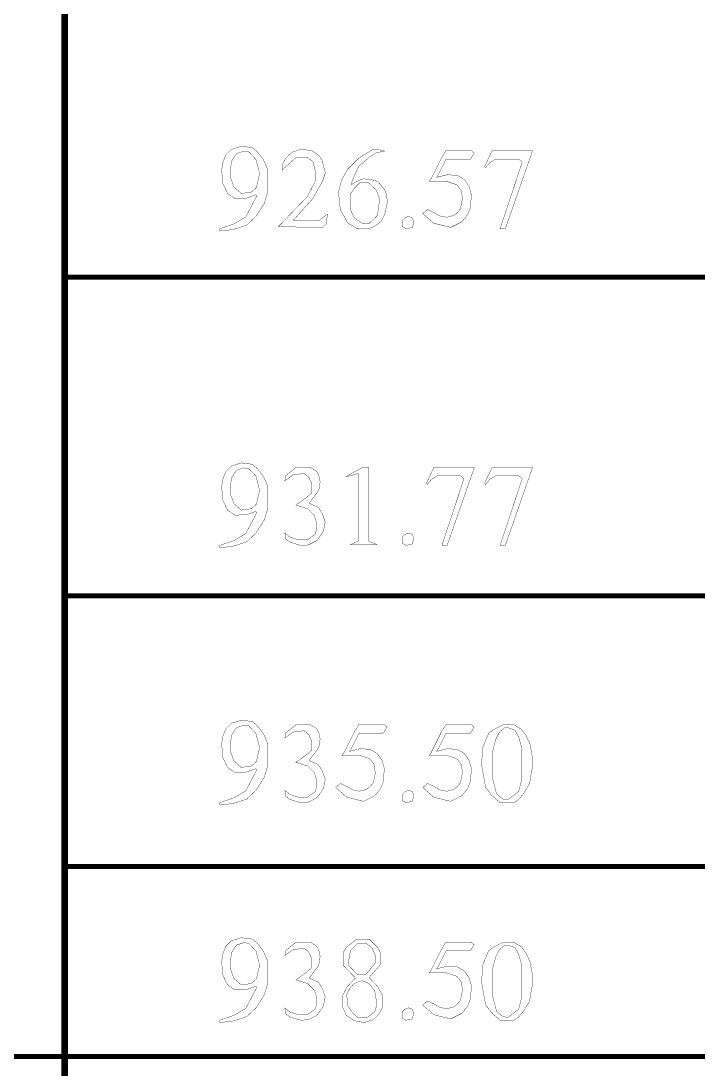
# Model space of a CAD drawing. Extents: x 94 to 452, y -72 to 1042.
# Drawn here: x 144.92 to 165.19, y 324.57 to 355.95 of the extents above; entities that cross this region are included whole.
import ezdxf

# ---------------------------------------------------------------- set-up
doc = ezdxf.new("R2010")
doc.units = 0
doc.header["$MEASUREMENT"] = 0
doc.layers.add('TREE_LAYER', color=7, linetype='Continuous')

msp = doc.modelspace()

# ---------------------------------------------------------------- linework, layer by layer
at = {"layer": 'TREE_LAYER'}
for points, const_width, elevation in [([(146.22612, 358.157359), (146.22612, 324.946668)], 0.2, 33.210691), ([(146.22612, 358.157359), (146.22612, 348.278409)], 0.2, 9.87895), ([(151.843924, 352.159159), (151.514512, 352.200336), (151.212552, 352.104257), (151.047846, 351.939551), (150.965493, 351.719943), (150.924316, 351.48661), (150.965493, 351.074845), (151.102748, 350.78661), (151.322356, 350.63563), (151.679218, 350.649355), (151.940003, 350.745434), (151.981179, 350.717983), (151.651767, 350.08661), (151.30863, 349.880728), (150.869414, 349.729747), (150.869414, 349.66112), (151.253728, 349.702296), (151.432159, 349.757198), (151.679218, 349.839551), (151.926277, 350.072885), (151.953728, 350.100336), (152.200787, 350.484649), (152.310591, 350.841512), (152.310591, 351.48661), (152.173336, 351.802296), (151.994905, 352.03563), (151.843924, 352.159159), (151.843924, 352.159159)], 0.01, 941), ([(153.628238, 352.063081), (153.326277, 352.117983), (153.038042, 352.021904), (152.845885, 351.843473), (152.736081, 351.637591), (152.736081, 351.48661), (153.147846, 351.857198), (153.477258, 351.870924), (153.655689, 351.747394), (153.724316, 351.48661), (153.724316, 351.143473), (153.490983, 350.690532), (152.626277, 349.798375), (153.943924, 349.757198), (154.053728, 349.867002), (154.094905, 350.168963), (153.847846, 349.976806), (153.147846, 349.976806), (153.065493, 349.976806), (153.655689, 350.63563), (153.943924, 351.143473), (153.985101, 351.267002), (154.026277, 351.390532), (154.026277, 351.417983), (153.998826, 351.527787), (153.95765, 351.706218), (153.943924, 351.76112), (153.847846, 351.9121), (153.83412, 351.925826), (153.628238, 352.063081), (153.628238, 352.063081)], 0.01, 941), ([(155.796865, 352.063081), (155.481179, 352.117983), (155.028238, 351.843473), (154.698826, 351.514061), (154.520395, 351.198375), (154.424316, 350.827787), (154.479218, 350.306218), (154.698826, 349.908179), (154.987061, 349.729747), (155.330199, 349.729747), (155.494905, 349.798375), (155.700787, 349.949355), (155.810591, 350.168963), (155.879218, 350.484649), (155.879218, 350.608179), (155.838042, 350.855238), (155.728238, 350.992492), (155.65961, 351.074845), (155.563532, 351.157198), (155.412552, 351.198375), (155.165493, 351.225826), (154.95961, 351.143473), (154.80863, 351.047394), (154.836081, 351.170924), (155.028238, 351.596414), (155.041963, 351.61014), (155.330199, 351.857198), (155.577258, 352.021904), (155.577258, 352.021904), (155.796865, 352.03563), (155.796865, 352.063081), (155.796865, 352.063081)], 0.01, 941), ([(158.404709, 352.063081), (157.636081, 352.063081), (157.498826, 351.829747), (157.196865, 351.225826), (157.141963, 351.143473), (157.636081, 351.157198), (157.965493, 351.047394), (158.116473, 350.855238), (158.130199, 350.594453), (158.075297, 350.319943), (157.965493, 350.196414), (157.869414, 350.127787), (157.663532, 350.072885), (157.45765, 350.114061), (157.292944, 350.21014), (157.087061, 350.306218), (156.949807, 350.182689), (157.279218, 349.894453), (157.60863, 349.8121), (157.787061, 349.770924), (158.116473, 349.93563), (158.294905, 350.155238), (158.377258, 350.374845), (158.404709, 350.759159), (158.336081, 350.992492), (158.198826, 351.198375), (157.992944, 351.321904), (157.690983, 351.349355), (157.361571, 351.267002), (157.430199, 351.376806), (157.649807, 351.816022), (158.377258, 351.816022), (158.487061, 351.994453), (158.404709, 352.063081), (158.404709, 352.063081)], 0.01, 941), ([(160.230199, 352.063081), (159.022356, 352.063081), (158.802748, 351.596414), (158.802748, 351.596414), (158.830199, 351.555238), (158.953728, 351.706218), (159.132159, 351.816022), (159.818434, 351.816022), (159.928238, 351.733669), (159.269414, 349.743473), (159.269414, 349.729747), (159.420395, 349.729747), (160.230199, 352.049355), (160.230199, 352.063081), (160.230199, 352.063081)], 0.01, 941), ([(151.500787, 352.021904), (151.58314, 352.049355), (151.73412, 352.03563), (151.953728, 351.802296), (152.063532, 351.376806), (151.967454, 350.965042), (151.816473, 350.827787), (151.514512, 350.78661), (151.294905, 350.978767), (151.185101, 351.280728), (151.212552, 351.733669), (151.322356, 351.9121), (151.336081, 351.925826), (151.377258, 351.980728), (151.500787, 352.021904), (151.500787, 352.021904)], 0.01, 941), ([(154.987061, 351.033669), (155.055689, 351.102296), (155.330199, 351.102296), (155.549807, 350.896414), (155.65961, 350.621904), (155.590983, 350.127787), (155.330199, 349.880728), (155.165493, 349.880728), (154.904709, 350.045434), (154.781179, 350.306218), (154.781179, 350.772885), (154.918434, 350.965042), (154.987061, 351.033669), (154.987061, 351.033669)], 0.01, 941), ([(156.63412, 350.059159), (156.524316, 350.100336), (156.414512, 350.059159), (156.332159, 349.976806), (156.332159, 349.798375), (156.441963, 349.729747), (156.63412, 349.770924), (156.661571, 349.867002), (156.661571, 349.880728), (156.661571, 349.990532), (156.63412, 350.059159), (156.63412, 350.059159)], 0.01, 941), ([(146.22612, 348.278409), (146.22612, 338.736577)], 0.2, 9.541832), ([(146.22612, 348.278409), (166.22612, 348.278409)], 0.15, 20), ([(151.843924, 342.678761), (151.514512, 342.719938), (151.212552, 342.623859), (151.047846, 342.459154), (150.965493, 342.239546), (150.924316, 342.006212), (150.965493, 341.594448), (151.102748, 341.306212), (151.322356, 341.155232), (151.679218, 341.168957), (151.940003, 341.265036), (151.981179, 341.237585), (151.651767, 340.606212), (151.30863, 340.40033), (150.869414, 340.24935), (150.869414, 340.180722), (151.253728, 340.221899), (151.432159, 340.276801), (151.679218, 340.359154), (151.926277, 340.592487), (151.953728, 340.619938), (152.200787, 341.004252), (152.310591, 341.361114), (152.310591, 342.006212), (152.173336, 342.321899), (151.994905, 342.555232), (151.843924, 342.678761), (151.843924, 342.678761)], 0.01, 942), ([(151.500787, 342.541506), (151.58314, 342.568957), (151.73412, 342.555232), (151.953728, 342.321899), (152.063532, 341.896408), (151.967454, 341.484644), (151.816473, 341.347389), (151.514512, 341.306212), (151.294905, 341.498369), (151.185101, 341.80033), (151.212552, 342.253271), (151.322356, 342.431703), (151.336081, 342.445428), (151.377258, 342.50033), (151.500787, 342.541506), (151.500787, 342.541506)], 0.01, 942), ([(153.587061, 342.582683), (153.147846, 342.582683), (152.845885, 342.335624), (152.818434, 342.184644), (153.065493, 342.363075), (153.394905, 342.404252), (153.532159, 342.294448), (153.614512, 342.116016), (153.614512, 341.814055), (153.490983, 341.704252), (153.326277, 341.580722), (153.147846, 341.457193), (153.504709, 341.347389), (153.696865, 341.155232), (153.765493, 340.94935), (153.765493, 340.716016), (153.724316, 340.578761), (153.490983, 340.414055), (153.230199, 340.414055), (152.969414, 340.496408), (152.818434, 340.619938), (152.845885, 340.441506), (152.969414, 340.345428), (153.298826, 340.24935), (153.518434, 340.263075), (153.765493, 340.386604), (153.875297, 340.523859), (153.95765, 340.647389), (153.985101, 340.729742), (154.026277, 340.94935), (153.943924, 341.196408), (153.820395, 341.388565), (153.545885, 341.512095), (153.83412, 341.896408), (153.875297, 342.157193), (153.83412, 342.34935), (153.765493, 342.472879), (153.587061, 342.582683), (153.587061, 342.582683)], 0.01, 942), ([(155.330199, 342.582683), (155.138042, 342.582683), (154.643924, 342.308173), (154.671375, 342.308173), (155.028238, 342.404252), (155.028238, 342.157193), (155.028238, 340.468957), (155.014512, 340.372879), (154.781179, 340.276801), (155.577258, 340.276801), (155.371375, 340.359154), (155.330199, 340.372879), (155.330199, 340.455232), (155.330199, 342.582683), (155.330199, 342.582683)], 0.01, 942), ([(158.487061, 342.582683), (157.279218, 342.582683), (157.05961, 342.116016), (157.05961, 342.116016), (157.087061, 342.07484), (157.210591, 342.22582), (157.389022, 342.335624), (158.075297, 342.335624), (158.185101, 342.253271), (157.526277, 340.263075), (157.526277, 340.24935), (157.677258, 340.24935), (158.487061, 342.568957), (158.487061, 342.582683), (158.487061, 342.582683)], 0.01, 942), ([(160.230199, 342.582683), (159.022356, 342.582683), (158.802748, 342.116016), (158.802748, 342.116016), (158.830199, 342.07484), (158.953728, 342.22582), (159.132159, 342.335624), (159.818434, 342.335624), (159.928238, 342.253271), (159.269414, 340.263075), (159.269414, 340.24935), (159.420395, 340.24935), (160.230199, 342.568957), (160.230199, 342.582683), (160.230199, 342.582683)], 0.01, 942), ([(156.63412, 340.578761), (156.524316, 340.619938), (156.414512, 340.578761), (156.332159, 340.496408), (156.332159, 340.317977), (156.441963, 340.24935), (156.63412, 340.290526), (156.661571, 340.386604), (156.661571, 340.40033), (156.661571, 340.510134), (156.63412, 340.578761), (156.63412, 340.578761)], 0.01, 942), ([(146.22612, 338.736577), (146.22612, 330.632555)], 0.2, 8.104022), ([(146.22612, 338.736577), (166.22612, 338.736577)], 0.15, 20), ([(151.843924, 334.975938), (151.514512, 335.017115), (151.212552, 334.921036), (151.047846, 334.75633), (150.965493, 334.536722), (150.924316, 334.303389), (150.965493, 333.891624), (151.102748, 333.603389), (151.322356, 333.452409), (151.679218, 333.466134), (151.940003, 333.562213), (151.981179, 333.534762), (151.651767, 332.903389), (151.30863, 332.697507), (150.869414, 332.546526), (150.869414, 332.477899), (151.253728, 332.519075), (151.432159, 332.573977), (151.679218, 332.65633), (151.926277, 332.889664), (151.953728, 332.917115), (152.200787, 333.301428), (152.310591, 333.658291), (152.310591, 334.303389), (152.173336, 334.619075), (151.994905, 334.852409), (151.843924, 334.975938), (151.843924, 334.975938)], 0.01, 944), ([(151.500787, 334.838683), (151.58314, 334.866134), (151.73412, 334.852409), (151.953728, 334.619075), (152.063532, 334.193585), (151.967454, 333.78182), (151.816473, 333.644566), (151.514512, 333.603389), (151.294905, 333.795546), (151.185101, 334.097507), (151.212552, 334.550448), (151.322356, 334.728879), (151.336081, 334.742605), (151.377258, 334.797507), (151.500787, 334.838683), (151.500787, 334.838683)], 0.01, 944), ([(153.587061, 334.87986), (153.147846, 334.87986), (152.845885, 334.632801), (152.818434, 334.48182), (153.065493, 334.660252), (153.394905, 334.701428), (153.532159, 334.591624), (153.614512, 334.413193), (153.614512, 334.111232), (153.490983, 334.001428), (153.326277, 333.877899), (153.147846, 333.75437), (153.504709, 333.644566), (153.696865, 333.452409), (153.765493, 333.246526), (153.765493, 333.013193), (153.724316, 332.875938), (153.490983, 332.711232), (153.230199, 332.711232), (152.969414, 332.793585), (152.818434, 332.917115), (152.845885, 332.738683), (152.969414, 332.642605), (153.298826, 332.546526), (153.518434, 332.560252), (153.765493, 332.683781), (153.875297, 332.821036), (153.95765, 332.944566), (153.985101, 333.026919), (154.026277, 333.246526), (153.943924, 333.493585), (153.820395, 333.685742), (153.545885, 333.809271), (153.83412, 334.193585), (153.875297, 334.45437), (153.83412, 334.646526), (153.765493, 334.770056), (153.587061, 334.87986), (153.587061, 334.87986)], 0.01, 944), ([(155.796865, 334.87986), (155.028238, 334.87986), (154.890983, 334.646526), (154.589022, 334.042605), (154.53412, 333.960252), (155.028238, 333.973977), (155.35765, 333.864173), (155.50863, 333.672017), (155.522356, 333.411232), (155.467454, 333.136722), (155.35765, 333.013193), (155.261571, 332.944566), (155.055689, 332.889664), (154.849807, 332.93084), (154.685101, 333.026919), (154.479218, 333.122997), (154.341963, 332.999468), (154.671375, 332.711232), (155.000787, 332.628879), (155.179218, 332.587703), (155.50863, 332.752409), (155.687061, 332.972017), (155.769414, 333.191624), (155.796865, 333.575938), (155.728238, 333.809271), (155.590983, 334.015154), (155.385101, 334.138683), (155.08314, 334.166134), (154.753728, 334.083781), (154.822356, 334.193585), (155.041963, 334.632801), (155.769414, 334.632801), (155.879218, 334.811232), (155.796865, 334.87986), (155.796865, 334.87986)], 0.01, 944), ([(158.404709, 334.87986), (157.636081, 334.87986), (157.498826, 334.646526), (157.196865, 334.042605), (157.141963, 333.960252), (157.636081, 333.973977), (157.965493, 333.864173), (158.116473, 333.672017), (158.130199, 333.411232), (158.075297, 333.136722), (157.965493, 333.013193), (157.869414, 332.944566), (157.663532, 332.889664), (157.45765, 332.93084), (157.292944, 333.026919), (157.087061, 333.122997), (156.949807, 332.999468), (157.279218, 332.711232), (157.60863, 332.628879), (157.787061, 332.587703), (158.116473, 332.752409), (158.294905, 332.972017), (158.377258, 333.191624), (158.404709, 333.575938), (158.336081, 333.809271), (158.198826, 334.015154), (157.992944, 334.138683), (157.690983, 334.166134), (157.361571, 334.083781), (157.430199, 334.193585), (157.649807, 334.632801), (158.377258, 334.632801), (158.487061, 334.811232), (158.404709, 334.87986), (158.404709, 334.87986)], 0.01, 944), ([(159.681179, 334.87986), (159.351767, 334.87986), (159.077258, 334.742605), (158.926277, 334.632801), (158.830199, 334.413193), (158.73412, 334.166134), (158.720395, 333.836722), (158.720395, 333.617115), (158.830199, 333.013193), (159.00863, 332.766134), (159.269414, 332.546526), (159.681179, 332.546526), (159.681179, 332.546526), (159.818434, 332.642605), (159.969414, 332.821036), (160.147846, 333.122997), (160.189022, 333.383781), (160.230199, 333.603389), (160.230199, 333.713193), (160.230199, 333.90535), (160.161571, 334.289664), (160.038042, 334.564173), (159.900787, 334.742605), (159.681179, 334.87986), (159.681179, 334.87986)], 0.01, 944), ([(159.461571, 334.797507), (159.489022, 334.797507), (159.70863, 334.715154), (159.818434, 334.522997), (159.900787, 334.234762), (159.900787, 333.191624), (159.818434, 332.875938), (159.489022, 332.628879), (159.351767, 332.65633), (159.15961, 332.807311), (159.049807, 333.232801), (159.049807, 334.124958), (159.132159, 334.440644), (159.241963, 334.660252), (159.392944, 334.783781), (159.461571, 334.797507), (159.461571, 334.797507)], 0.01, 944), ([(156.63412, 332.875938), (156.524316, 332.917115), (156.414512, 332.875938), (156.332159, 332.793585), (156.332159, 332.615154), (156.441963, 332.546526), (156.63412, 332.587703), (156.661571, 332.683781), (156.661571, 332.697507), (156.661571, 332.807311), (156.63412, 332.875938), (156.63412, 332.875938)], 0.01, 944), ([(146.22612, 330.632555), (146.22612, 324.946668)], 0.2, 5.685886), ([(146.22612, 330.632555), (166.22612, 330.632555)], 0.15, 20), ([(151.843924, 328.46376), (151.514512, 328.504936), (151.212552, 328.408858), (151.047846, 328.244152), (150.965493, 328.024544), (150.924316, 327.791211), (150.965493, 327.379446), (151.102748, 327.091211), (151.322356, 326.94023), (151.679218, 326.953956), (151.940003, 327.050034), (151.981179, 327.022583), (151.651767, 326.391211), (151.30863, 326.185328), (150.869414, 326.034348), (150.869414, 325.96572), (151.253728, 326.006897), (151.432159, 326.061799), (151.679218, 326.144152), (151.926277, 326.377485), (151.953728, 326.404936), (152.200787, 326.78925), (152.310591, 327.146112), (152.310591, 327.791211), (152.173336, 328.106897), (151.994905, 328.34023), (151.843924, 328.46376), (151.843924, 328.46376)], 0.01, 167), ([(151.500787, 328.326505), (151.58314, 328.353956), (151.73412, 328.34023), (151.953728, 328.106897), (152.063532, 327.681407), (151.967454, 327.269642), (151.816473, 327.132387), (151.514512, 327.091211), (151.294905, 327.283367), (151.185101, 327.585328), (151.212552, 328.038269), (151.322356, 328.216701), (151.336081, 328.230426), (151.377258, 328.285328), (151.500787, 328.326505), (151.500787, 328.326505)], 0.01, 167), ([(153.587061, 328.367681), (153.147846, 328.367681), (152.845885, 328.120622), (152.818434, 327.969642), (153.065493, 328.148073), (153.394905, 328.18925), (153.532159, 328.079446), (153.614512, 327.901014), (153.614512, 327.599054), (153.490983, 327.48925), (153.326277, 327.36572), (153.147846, 327.242191), (153.504709, 327.132387), (153.696865, 326.94023), (153.765493, 326.734348), (153.765493, 326.501014), (153.724316, 326.36376), (153.490983, 326.199054), (153.230199, 326.199054), (152.969414, 326.281407), (152.818434, 326.404936), (152.845885, 326.226505), (152.969414, 326.130426), (153.298826, 326.034348), (153.518434, 326.048073), (153.765493, 326.171603), (153.875297, 326.308858), (153.95765, 326.432387), (153.985101, 326.51474), (154.026277, 326.734348), (153.943924, 326.981407), (153.820395, 327.173563), (153.545885, 327.297093), (153.83412, 327.681407), (153.875297, 327.942191), (153.83412, 328.134348), (153.765493, 328.257877), (153.587061, 328.367681), (153.587061, 328.367681)], 0.01, 167), ([(155.35765, 328.436309), (154.95961, 328.450034), (154.671375, 328.230426), (154.561571, 328.051995), (154.561571, 327.681407), (154.932159, 327.297093), (154.671375, 327.022583), (154.53412, 326.734348), (154.53412, 326.473563), (154.65765, 326.185328), (154.890983, 326.020622), (155.192944, 325.96572), (155.467454, 326.048073), (155.618434, 326.199054), (155.728238, 326.391211), (155.728238, 326.802975), (155.590983, 327.050034), (155.343924, 327.310818), (155.687061, 327.708858), (155.687061, 328.038269), (155.590983, 328.216701), (155.35765, 328.450034), (155.35765, 328.436309)], 0.01, 167), ([(154.987061, 328.326505), (155.000787, 328.34023), (155.247846, 328.34023), (155.440003, 328.18925), (155.453728, 328.134348), (155.522356, 327.983367), (155.522356, 327.750034), (155.23412, 327.393171), (155.000787, 327.393171), (154.712552, 327.695132), (154.781179, 328.120622), (154.987061, 328.326505), (154.987061, 328.326505)], 0.01, 167), ([(158.404709, 328.367681), (157.636081, 328.367681), (157.498826, 328.134348), (157.196865, 327.530426), (157.141963, 327.448073), (157.636081, 327.461799), (157.965493, 327.351995), (158.116473, 327.159838), (158.130199, 326.899054), (158.075297, 326.624544), (157.965493, 326.501014), (157.869414, 326.432387), (157.663532, 326.377485), (157.45765, 326.418662), (157.292944, 326.51474), (157.087061, 326.610818), (156.949807, 326.487289), (157.279218, 326.199054), (157.60863, 326.116701), (157.787061, 326.075524), (158.116473, 326.24023), (158.294905, 326.459838), (158.377258, 326.679446), (158.404709, 327.06376), (158.336081, 327.297093), (158.198826, 327.502975), (157.992944, 327.626505), (157.690983, 327.653956), (157.361571, 327.571603), (157.430199, 327.681407), (157.649807, 328.120622), (158.377258, 328.120622), (158.487061, 328.299054), (158.404709, 328.367681), (158.404709, 328.367681)], 0.01, 167), ([(159.681179, 328.367681), (159.351767, 328.367681), (159.077258, 328.230426), (158.926277, 328.120622), (158.830199, 327.901014), (158.73412, 327.653956), (158.720395, 327.324544), (158.720395, 327.104936), (158.830199, 326.501014), (159.00863, 326.253956), (159.269414, 326.034348), (159.681179, 326.034348), (159.681179, 326.034348), (159.818434, 326.130426), (159.969414, 326.308858), (160.147846, 326.610818), (160.189022, 326.871603), (160.230199, 327.091211), (160.230199, 327.201014), (160.230199, 327.393171), (160.161571, 327.777485), (160.038042, 328.051995), (159.900787, 328.230426), (159.681179, 328.367681), (159.681179, 328.367681)], 0.01, 167), ([(159.461571, 328.285328), (159.489022, 328.285328), (159.70863, 328.202975), (159.818434, 328.010818), (159.900787, 327.722583), (159.900787, 326.679446), (159.818434, 326.36376), (159.489022, 326.116701), (159.351767, 326.144152), (159.15961, 326.295132), (159.049807, 326.720622), (159.049807, 327.612779), (159.132159, 327.928465), (159.241963, 328.148073), (159.392944, 328.271603), (159.461571, 328.285328), (159.461571, 328.285328)], 0.01, 167), ([(155.138042, 327.21474), (155.343924, 327.132387), (155.50863, 326.912779), (155.577258, 326.51474), (155.50863, 326.281407), (155.261571, 326.102975), (155.028238, 326.102975), (154.877258, 326.212779), (154.698826, 326.473563), (154.671375, 326.816701), (154.781179, 327.022583), (154.904709, 327.132387), (155.014512, 327.187289), (155.138042, 327.21474)], 0.01, 167), ([(156.63412, 326.36376), (156.524316, 326.404936), (156.414512, 326.36376), (156.332159, 326.281407), (156.332159, 326.102975), (156.441963, 326.034348), (156.63412, 326.075524), (156.661571, 326.171603), (156.661571, 326.185328), (156.661571, 326.295132), (156.63412, 326.36376), (156.63412, 326.36376)], 0.01, 167), ([(136.22612, 324.946668), (146.22612, 324.946668)], 0.15, 10), ([(146.22612, 324.946668), (146.22612, 219.464371)], 0.2, 105.482297), ([(146.22612, 324.946668), (146.22612, 316.973356)], 0.2, 7.973312), ([(146.22612, 324.946668), (166.22612, 324.946668)], 0.15, 20)]:
    msp.add_lwpolyline(points, dxfattribs=dict(at, const_width=const_width, elevation=elevation))

doc.saveas('drawing.dxf')
